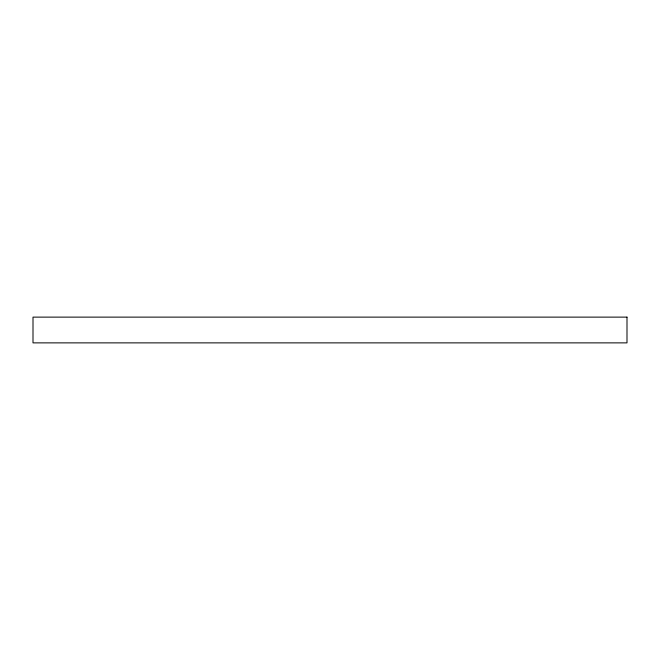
<?xml version="1.0" encoding="UTF-8"?>
<svg xmlns="http://www.w3.org/2000/svg" width="660" height="660" viewBox="0 0 660 660"><rect width="100%" height="100%" fill="white"/><g stroke="black" fill="none" stroke-linecap="round" stroke-linejoin="round"><path stroke-width="0.99" d="M626.992 317.122L33.008 317.122L33 342.878L626.992 342.878L627 317.122"/></g></svg>
